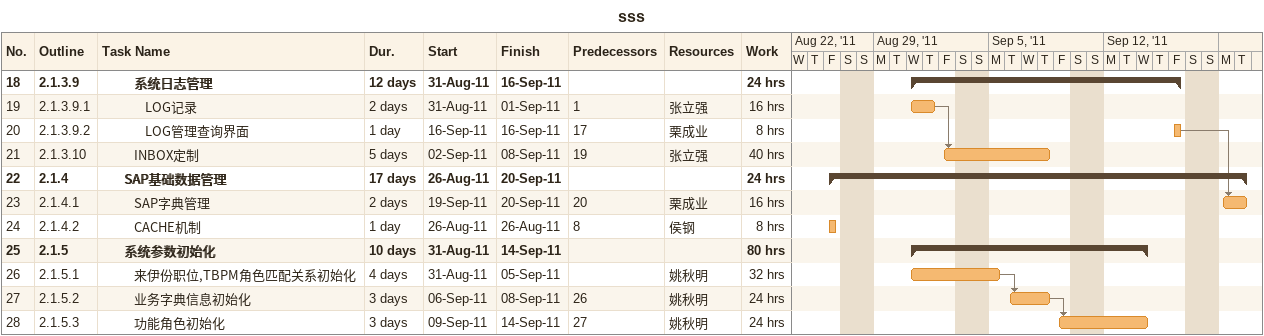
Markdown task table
sss

| ID | WBS | Task | Duration | Start | Finish | Predecessors | Resources | Work (h) |
|---|---|---|---|---|---|---|---|---|
| 18 | 2.1.3.9 | **系统日志管理** | 12d | 2011-08-31 | 2011-09-16 |  |  | 24 |
| 19 | 2.1.3.9.1 | LOG记录 | 2d | 2011-08-31 | 2011-09-01 | 1 | 张立强 | 16 |
| 20 | 2.1.3.9.2 | LOG管理查询界面 | 1d | 2011-09-16 | 2011-09-16 | 17 | 栗成业 | 8 |
| 21 | 2.1.3.10 | INBOX定制 | 5d | 2011-09-02 | 2011-09-08 | 19 | 张立强 | 40 |
| 22 | 2.1.4 | **SAP基础数据管理** | 17d | 2011-08-26 | 2011-09-20 |  |  | 24 |
| 23 | 2.1.4.1 | SAP字典管理 | 2d | 2011-09-19 | 2011-09-20 | 20 | 栗成业 | 16 |
| 24 | 2.1.4.2 | CACHE机制 | 1d | 2011-08-26 | 2011-08-26 | 8 | 侯钢 | 8 |
| 25 | 2.1.5 | **系统参数初始化** | 10d | 2011-08-31 | 2011-09-14 |  |  | 80 |
| 26 | 2.1.5.1 | 来伊份职位,TBPM角色匹配关系初始化 | 4d | 2011-08-31 | 2011-09-05 |  | 姚秋明 | 32 |
| 27 | 2.1.5.2 | 业务字典信息初始化 | 3d | 2011-09-06 | 2011-09-08 | 26 | 姚秋明 | 24 |
| 28 | 2.1.5.3 | 功能角色初始化 | 3d | 2011-09-09 | 2011-09-14 | 27 | 姚秋明 | 24 |
